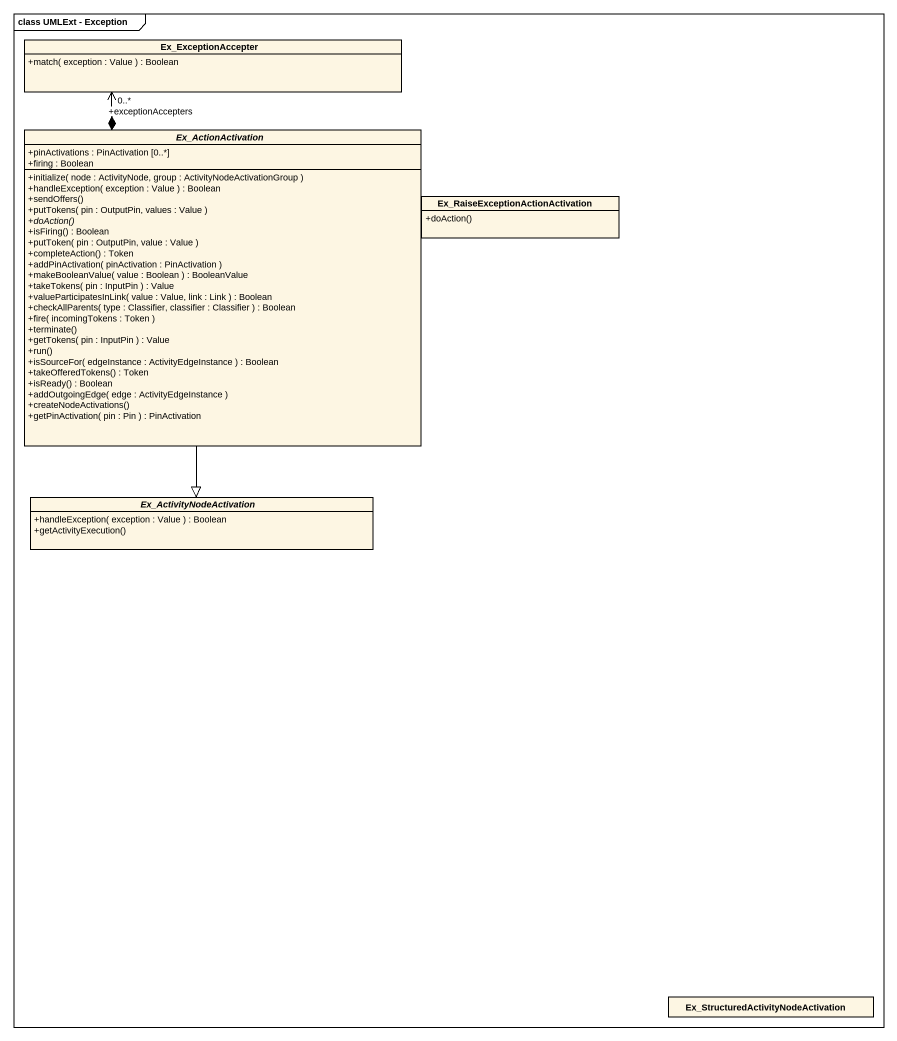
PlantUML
@startuml
mainframe class UMLExt - Exception
hide circle
hide empty members
skinparam classAttributeIconSize 0
class Ex_ExceptionAccepter {
  +match( exception : Value ) : Boolean
}
abstract class Ex_ActionActivation {
  +pinActivations : PinActivation [0..*]
  +firing : Boolean
  +initialize( node : ActivityNode, group : ActivityNodeActivationGroup )
  +handleException( exception : Value ) : Boolean
  +sendOffers()
  +putTokens( pin : OutputPin, values : Value )
  {abstract} +doAction()
  +isFiring() : Boolean
  +putToken( pin : OutputPin, value : Value )
  +completeAction() : Token
  +addPinActivation( pinActivation : PinActivation )
  +makeBooleanValue( value : Boolean ) : BooleanValue
  +takeTokens( pin : InputPin ) : Value
  +valueParticipatesInLink( value : Value, link : Link ) : Boolean
  +checkAllParents( type : Classifier, classifier : Classifier ) : Boolean
  +fire( incomingTokens : Token )
  +terminate()
  +getTokens( pin : InputPin ) : Value
  +run()
  +isSourceFor( edgeInstance : ActivityEdgeInstance ) : Boolean
  +takeOfferedTokens() : Token
  +isReady() : Boolean
  +addOutgoingEdge( edge : ActivityEdgeInstance )
  +createNodeActivations()
  +getPinActivation( pin : Pin ) : PinActivation
}
class "Ex_RaiseExceptionActionActivation" as Ex_RaiseExceptionActionActiv {
  +doAction()
}
abstract class Ex_ActivityNodeActivation {
  +handleException( exception : Value ) : Boolean
  +getActivityExecution()
}
class "Ex_StructuredActivityNodeActivation" as Ex_StructuredActivityNodeAct
Ex_ActionActivation *-up-> "+exceptionAccepters\n0..*" Ex_ExceptionAccepter
Ex_ActionActivation --|> Ex_ActivityNodeActivation
@enduml
